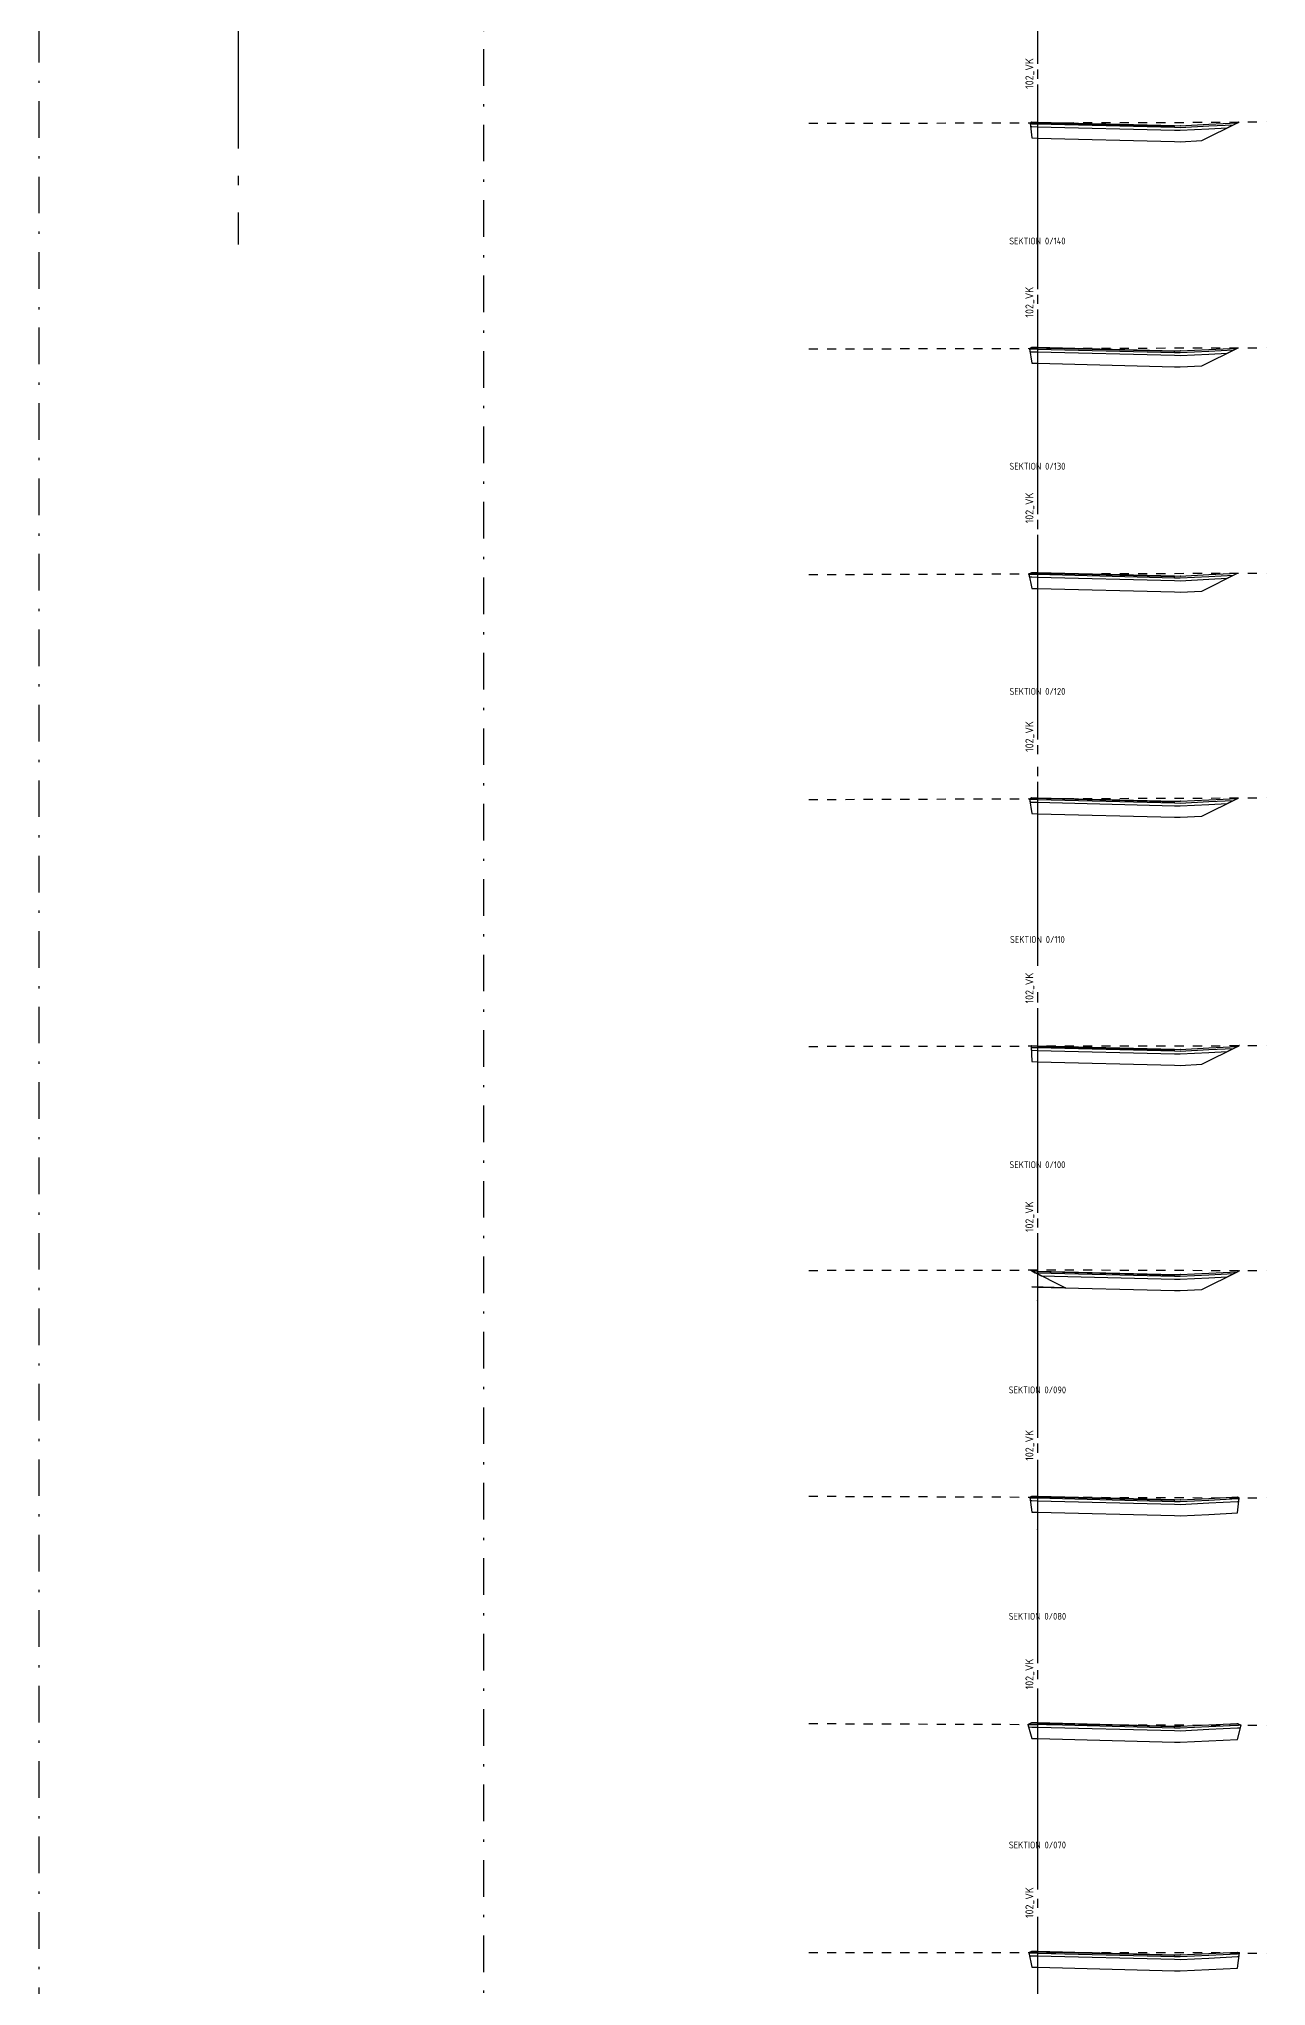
# Model space of a CAD drawing. Header units: metres. Extents: x 117388 to 118308, y 6148643 to 6149172.
# Drawn here: x 117654.5 to 117708.2, y 6148763.6 to 6148848.8 of the extents above; entities that cross this region are included whole.
import ezdxf
from ezdxf.enums import TextEntityAlignment as Align

# ---------------------------------------------------------------- set-up
doc = ezdxf.new("R2010")
doc.units = ezdxf.units.M
doc.header["$LTSCALE"] = 0.4
for name, pattern in [('CENTRUMLINJE', [27, 20, -3, 1, -3]), ('DASHDOT', [8, 4, -2, 0, -2]), ('DASHED_1', [2, 1, -1])]:
    doc.linetypes.add(name, pattern=pattern)
for name, color, linetype in [('05_FASTIGHGR', 7, 'DASHDOT'), ('M-37-CL', 1, 'CENTRUMLINJE'), ('M-37-CL_Txt', 1, 'CONTINUOUS'), ('M-37-Mark', 9, 'DASHED_1'), ('M-37-OB_B1', 4, 'CONTINUOUS'), ('M-37-OB_B2', 4, 'CONTINUOUS'), ('M-37-OB_Bi1', 4, 'CONTINUOUS'), ('M-37-OB_Bi2', 4, 'CONTINUOUS'), ('M-37-OB_F1', 4, 'CONTINUOUS'), ('M-37-OB_F2', 4, 'CONTINUOUS'), ('M-37-SektNr', 3, 'CONTINUOUS'), ('M-37-Vag-Overyta', 3, 'CONTINUOUS'), ('M-37-Vag-Slitlager', 4, 'CONTINUOUS'), ('Road_LayerForCsGenerator', 7, 'CONTINUOUS'), ('T19202X', 7, 'CONTINUOUS')]:
    doc.layers.add(name, color=color, linetype=linetype)
doc.layers.add('Non-PlotDot', color=7, linetype='CONTINUOUS', plot=False)
doc.styles.add('P_ISO_30', font='ISO', dxfattribs={"height": 3})

msp = doc.modelspace()

# ---------------------------------------------------------------- linework, layer by layer
at = {"layer": '05_FASTIGHGR'}
for p, q in [((117654.531, 6149060.573), (117654.531, 6148681.372)), ((117673.978, 6149059.547), (117673.978, 6148680.346))]:
    msp.add_line(p, q, dxfattribs=at)
at = {"layer": 'M-37-CL'}
for p, q in [((117698.198, 6148866.512), (117698.198, 6148843.512)), ((117663.238, 6148862.808), (117663.238, 6148839.808)), ((117698.198, 6148856.662), (117698.198, 6148833.662)), ((117698.198, 6148846.812), (117698.198, 6148823.812)), ((117698.198, 6148836.962), (117698.198, 6148813.962)), ((117698.198, 6148827.112), (117698.198, 6148804.112)), ((117698.198, 6148816.262), (117698.198, 6148793.262)), ((117698.198, 6148806.413), (117698.198, 6148783.413)), ((117698.198, 6148796.563), (117698.198, 6148773.563)), ((117698.198, 6148786.661), (117698.198, 6148763.661)), ((117698.198, 6148776.659), (117698.198, 6148753.659)), ((117698.198, 6148766.562), (117698.198, 6148743.562))]:
    msp.add_line(p, q, dxfattribs=at)
at = {"layer": 'M-37-Mark', "flags": 128}
for points in [[(117688.198, 6148845.109), (117688.268, 6148845.109), (117698.198, 6148845.134), (117704.569, 6148845.15), (117708.198, 6148845.177)], [(117688.198, 6148835.244), (117698.198, 6148835.268), (117708.198, 6148835.294)], [(117688.198, 6148825.378), (117696.997, 6148825.4), (117698.198, 6148825.404), (117708.198, 6148825.441)], [(117688.198, 6148815.535), (117698.198, 6148815.572), (117708.198, 6148815.609)], [(117688.198, 6148804.738), (117698.198, 6148804.755), (117706.232, 6148804.768), (117708.198, 6148804.776)], [(117688.198, 6148794.941), (117698.198, 6148794.958), (117700.182, 6148794.961), (117708.198, 6148794.931)], [(117688.198, 6148785.063), (117698.198, 6148785.025), (117708.198, 6148784.989)], [(117688.198, 6148775.116), (117689.073, 6148775.116), (117698.198, 6148775.082), (117708.113, 6148775.046), (117708.198, 6148775.045)], [(117688.198, 6148765.105), (117698.198, 6148765.105), (117705.048, 6148765.105), (117706.023, 6148765.103), (117707.519, 6148765.078), (117708.198, 6148765.069)]]:
    msp.add_lwpolyline(points, dxfattribs=at)
at = {"layer": 'M-37-OB_B1', "flags": 128}
for points in [[(117697.878, 6148845.134), (117697.882, 6148845.095), (117697.948, 6148845.093), (117698.198, 6148845.087), (117704.198, 6148844.937), (117704.448, 6148844.931), (117705.698, 6148844.993), (117706.781, 6148845.048), (117706.948, 6148845.131)], [(117697.846, 6148835.267), (117697.849, 6148835.246), (117697.948, 6148835.243), (117698.198, 6148835.237), (117704.198, 6148835.087), (117704.448, 6148835.081), (117705.698, 6148835.143), (117706.781, 6148835.198), (117706.948, 6148835.281)], [(117697.817, 6148825.403), (117697.818, 6148825.397), (117697.948, 6148825.394), (117698.198, 6148825.387), (117704.198, 6148825.237), (117704.448, 6148825.231), (117705.698, 6148825.294), (117706.781, 6148825.348), (117706.948, 6148825.431)], [(117697.853, 6148815.571), (117697.856, 6148815.546), (117697.948, 6148815.544), (117698.198, 6148815.537), (117704.198, 6148815.387), (117704.448, 6148815.381), (117705.698, 6148815.444), (117706.781, 6148815.498), (117706.948, 6148815.581)], [(117697.92, 6148804.755), (117697.922, 6148804.694), (117697.948, 6148804.694), (117698.198, 6148804.687), (117704.198, 6148804.537), (117704.448, 6148804.531), (117705.698, 6148804.594), (117706.781, 6148804.648), (117706.948, 6148804.731)], [(117697.948, 6148794.919), (117698.106, 6148794.84), (117698.198, 6148794.838), (117704.198, 6148794.688), (117704.448, 6148794.681), (117705.698, 6148794.744), (117706.781, 6148794.798), (117706.948, 6148794.881)], [(117697.863, 6148785.027), (117697.867, 6148784.996), (117697.948, 6148784.994), (117698.198, 6148784.988), (117704.198, 6148784.838), (117704.448, 6148784.831), (117705.698, 6148784.894), (117706.948, 6148784.956), (117707.021, 6148784.96), (117707.025, 6148784.993)], [(117697.805, 6148775.095), (117697.948, 6148775.092), (117698.198, 6148775.086), (117704.198, 6148774.936), (117704.448, 6148774.929), (117705.698, 6148774.992), (117706.948, 6148775.054), (117707.084, 6148775.061)], [(117697.828, 6148765.105), (117697.831, 6148765.093), (117697.948, 6148765.09), (117698.198, 6148765.084), (117704.198, 6148764.934), (117704.448, 6148764.927), (117705.698, 6148764.99), (117706.948, 6148765.052), (117707.026, 6148765.056), (117707.029, 6148765.087)]]:
    msp.add_lwpolyline(points, dxfattribs=at)
at = {"layer": 'M-37-OB_B2', "flags": 128}
for points in [[(117697.878, 6148845.134), (117697.895, 6148844.97), (117697.948, 6148844.968), (117698.198, 6148844.962), (117704.198, 6148844.812), (117704.448, 6148844.806), (117705.698, 6148844.868), (117706.503, 6148844.909), (117706.948, 6148845.131)], [(117697.846, 6148835.267), (117697.869, 6148835.12), (117697.948, 6148835.118), (117698.198, 6148835.112), (117704.198, 6148834.962), (117704.448, 6148834.956), (117705.698, 6148835.018), (117706.503, 6148835.059), (117706.948, 6148835.281)], [(117697.817, 6148825.403), (117697.844, 6148825.271), (117697.948, 6148825.269), (117698.198, 6148825.262), (117704.198, 6148825.112), (117704.448, 6148825.106), (117705.698, 6148825.169), (117706.503, 6148825.209), (117706.948, 6148825.431)], [(117697.853, 6148815.571), (117697.874, 6148815.42), (117697.948, 6148815.419), (117698.198, 6148815.412), (117704.198, 6148815.262), (117704.448, 6148815.256), (117705.698, 6148815.319), (117706.503, 6148815.359), (117706.948, 6148815.581)], [(117697.92, 6148804.755), (117697.927, 6148804.569), (117697.948, 6148804.569), (117698.198, 6148804.562), (117704.198, 6148804.412), (117704.448, 6148804.406), (117705.698, 6148804.469), (117706.503, 6148804.509), (117706.948, 6148804.731)], [(117697.948, 6148794.919), (117698.369, 6148794.708), (117704.198, 6148794.563), (117704.448, 6148794.556), (117705.698, 6148794.619), (117706.503, 6148794.659), (117706.948, 6148794.881)], [(117697.863, 6148785.027), (117697.883, 6148784.87), (117697.948, 6148784.869), (117698.198, 6148784.863), (117704.198, 6148784.713), (117704.448, 6148784.706), (117705.698, 6148784.769), (117706.948, 6148784.831), (117707.006, 6148784.834), (117707.025, 6148784.993)], [(117697.782, 6148775.084), (117697.812, 6148774.97), (117697.948, 6148774.967), (117698.198, 6148774.961), (117704.198, 6148774.811), (117704.448, 6148774.804), (117705.698, 6148774.867), (117706.948, 6148774.929), (117707.077, 6148774.936), (117707.106, 6148775.05)], [(117697.828, 6148765.105), (117697.854, 6148764.967), (117697.948, 6148764.965), (117698.198, 6148764.959), (117704.198, 6148764.809), (117704.448, 6148764.802), (117705.698, 6148764.865), (117706.948, 6148764.927), (117707.01, 6148764.931), (117707.029, 6148765.087)]]:
    msp.add_lwpolyline(points, dxfattribs=at)
at = {"layer": 'M-37-OB_Bi1', "flags": 128}
for points in [[(117698.198, 6148845.162), (117698.198, 6148845.087), (117704.198, 6148844.937), (117704.198, 6148845.012), (117704.448, 6148845.006), (117705.698, 6148845.068), (117706.948, 6148845.131)], [(117698.198, 6148835.312), (117698.198, 6148835.237), (117704.198, 6148835.087), (117704.198, 6148835.162), (117704.448, 6148835.156), (117705.698, 6148835.218), (117706.948, 6148835.281)], [(117698.198, 6148825.462), (117698.198, 6148825.387), (117704.198, 6148825.237), (117704.198, 6148825.312), (117704.448, 6148825.306), (117705.698, 6148825.369), (117706.948, 6148825.431)], [(117698.198, 6148815.612), (117698.198, 6148815.537), (117704.198, 6148815.387), (117704.198, 6148815.462), (117704.448, 6148815.456), (117705.698, 6148815.519), (117706.948, 6148815.581)], [(117698.198, 6148804.762), (117698.198, 6148804.687), (117704.198, 6148804.537), (117704.198, 6148804.612), (117704.448, 6148804.606), (117705.698, 6148804.669), (117706.948, 6148804.731)], [(117698.198, 6148794.913), (117698.198, 6148794.838), (117704.198, 6148794.688), (117704.198, 6148794.763), (117704.448, 6148794.756), (117705.698, 6148794.819), (117706.948, 6148794.881)], [(117698.198, 6148785.063), (117698.198, 6148784.988), (117704.198, 6148784.838), (117704.198, 6148784.913), (117704.448, 6148784.906), (117705.698, 6148784.969), (117706.948, 6148785.031), (117706.948, 6148785.031)], [(117698.198, 6148775.161), (117698.198, 6148775.086), (117704.198, 6148774.936), (117704.198, 6148775.011), (117704.448, 6148775.004), (117705.698, 6148775.067), (117706.948, 6148775.129), (117706.948, 6148775.129)], [(117698.198, 6148765.159), (117698.198, 6148765.084), (117704.198, 6148764.934), (117704.198, 6148765.009), (117704.448, 6148765.002), (117705.698, 6148765.065), (117706.948, 6148765.127), (117706.948, 6148765.127)]]:
    msp.add_lwpolyline(points, dxfattribs=at)
at = {"layer": 'M-37-OB_Bi2', "flags": 128}
for points in [[(117698.198, 6148845.162), (117698.198, 6148845.087), (117704.198, 6148844.937), (117704.198, 6148845.012), (117704.448, 6148845.006), (117705.698, 6148845.068), (117706.948, 6148845.131)], [(117698.198, 6148835.312), (117698.198, 6148835.237), (117704.198, 6148835.087), (117704.198, 6148835.162), (117704.448, 6148835.156), (117705.698, 6148835.218), (117706.948, 6148835.281)], [(117698.198, 6148825.462), (117698.198, 6148825.387), (117704.198, 6148825.237), (117704.198, 6148825.312), (117704.448, 6148825.306), (117705.698, 6148825.369), (117706.948, 6148825.431)], [(117698.198, 6148815.612), (117698.198, 6148815.537), (117704.198, 6148815.387), (117704.198, 6148815.462), (117704.448, 6148815.456), (117705.698, 6148815.519), (117706.948, 6148815.581)], [(117698.198, 6148804.762), (117698.198, 6148804.687), (117704.198, 6148804.537), (117704.198, 6148804.612), (117704.448, 6148804.606), (117705.698, 6148804.669), (117706.948, 6148804.731)], [(117698.198, 6148794.913), (117698.198, 6148794.838), (117704.198, 6148794.688), (117704.198, 6148794.763), (117704.448, 6148794.756), (117705.698, 6148794.819), (117706.948, 6148794.881)], [(117698.198, 6148785.063), (117698.198, 6148784.988), (117704.198, 6148784.838), (117704.198, 6148784.913), (117704.448, 6148784.906), (117705.698, 6148784.969), (117706.948, 6148785.031), (117706.948, 6148785.031)], [(117698.198, 6148775.161), (117698.198, 6148775.086), (117704.198, 6148774.936), (117704.198, 6148775.011), (117704.448, 6148775.004), (117705.698, 6148775.067), (117706.948, 6148775.129), (117706.948, 6148775.129)], [(117698.198, 6148765.159), (117698.198, 6148765.084), (117704.198, 6148764.934), (117704.198, 6148765.009), (117704.448, 6148765.002), (117705.698, 6148765.065), (117706.948, 6148765.127), (117706.948, 6148765.127)]]:
    msp.add_lwpolyline(points, dxfattribs=at)
at = {"layer": 'M-37-OB_F1', "flags": 128}
for points in [[(117697.878, 6148845.134), (117697.948, 6148844.468), (117698.198, 6148844.462), (117704.198, 6148844.312), (117704.448, 6148844.306), (117705.392, 6148844.353), (117706.948, 6148845.131)], [(117697.846, 6148835.267), (117697.948, 6148834.618), (117698.198, 6148834.612), (117704.198, 6148834.462), (117704.448, 6148834.456), (117705.392, 6148834.503), (117706.948, 6148835.281)], [(117697.817, 6148825.403), (117697.948, 6148824.769), (117698.198, 6148824.762), (117704.198, 6148824.612), (117704.448, 6148824.606), (117705.392, 6148824.653), (117706.948, 6148825.431)], [(117697.853, 6148815.571), (117697.948, 6148814.919), (117698.198, 6148814.912), (117704.198, 6148814.762), (117704.448, 6148814.756), (117705.392, 6148814.803), (117706.948, 6148815.581)], [(117697.92, 6148804.755), (117697.948, 6148804.069), (117698.198, 6148804.062), (117704.198, 6148803.912), (117704.448, 6148803.906), (117705.392, 6148803.953), (117706.948, 6148804.731)], [(117697.948, 6148794.919), (117699.421, 6148794.182), (117697.948, 6148794.219), (117698.198, 6148794.213), (117704.198, 6148794.063), (117704.448, 6148794.056), (117705.392, 6148794.104), (117706.948, 6148794.881)], [(117697.863, 6148785.027), (117697.948, 6148784.369), (117698.198, 6148784.363), (117704.198, 6148784.213), (117704.448, 6148784.206), (117705.698, 6148784.269), (117706.948, 6148784.331), (117707.025, 6148784.993)], [(117697.782, 6148775.084), (117697.948, 6148774.467), (117698.198, 6148774.461), (117704.198, 6148774.311), (117704.448, 6148774.304), (117705.698, 6148774.367), (117706.948, 6148774.429), (117707.106, 6148775.05)], [(117697.828, 6148765.105), (117697.948, 6148764.465), (117698.198, 6148764.459), (117704.198, 6148764.309), (117704.448, 6148764.302), (117705.698, 6148764.365), (117706.948, 6148764.427), (117707.029, 6148765.087)]]:
    msp.add_lwpolyline(points, dxfattribs=at)
at = {"layer": 'M-37-OB_F2', "flags": 128}
for points in [[(117697.878, 6148845.134), (117697.948, 6148844.468), (117698.198, 6148844.462), (117704.198, 6148844.312), (117704.448, 6148844.306), (117705.392, 6148844.353), (117706.948, 6148845.131)], [(117697.846, 6148835.267), (117697.948, 6148834.618), (117698.198, 6148834.612), (117704.198, 6148834.462), (117704.448, 6148834.456), (117705.392, 6148834.503), (117706.948, 6148835.281)], [(117697.817, 6148825.403), (117697.948, 6148824.769), (117698.198, 6148824.762), (117704.198, 6148824.612), (117704.448, 6148824.606), (117705.392, 6148824.653), (117706.948, 6148825.431)], [(117697.853, 6148815.571), (117697.948, 6148814.919), (117698.198, 6148814.912), (117704.198, 6148814.762), (117704.448, 6148814.756), (117705.392, 6148814.803), (117706.948, 6148815.581)], [(117697.92, 6148804.755), (117697.948, 6148804.069), (117698.198, 6148804.062), (117704.198, 6148803.912), (117704.448, 6148803.906), (117705.392, 6148803.953), (117706.948, 6148804.731)], [(117697.948, 6148794.919), (117699.421, 6148794.182), (117697.948, 6148794.219), (117698.198, 6148794.213), (117704.198, 6148794.063), (117704.448, 6148794.056), (117705.392, 6148794.104), (117706.948, 6148794.881)], [(117697.863, 6148785.027), (117697.948, 6148784.369), (117698.198, 6148784.363), (117704.198, 6148784.213), (117704.448, 6148784.206), (117705.698, 6148784.269), (117706.948, 6148784.331), (117707.025, 6148784.993)], [(117697.782, 6148775.084), (117697.948, 6148774.467), (117698.198, 6148774.461), (117704.198, 6148774.311), (117704.448, 6148774.304), (117705.698, 6148774.367), (117706.948, 6148774.429), (117707.106, 6148775.05)], [(117697.828, 6148765.105), (117697.948, 6148764.465), (117698.198, 6148764.459), (117704.198, 6148764.309), (117704.448, 6148764.302), (117705.698, 6148764.365), (117706.948, 6148764.427), (117707.029, 6148765.087)]]:
    msp.add_lwpolyline(points, dxfattribs=at)
at = {"layer": 'M-37-Vag-Overyta', "flags": 128}
for points in [[(117697.878, 6148845.134), (117697.948, 6148845.168), (117698.198, 6148845.162), (117704.198, 6148845.012), (117704.448, 6148845.006), (117705.698, 6148845.068), (117706.948, 6148845.131), (117707.023, 6148845.169)], [(117697.846, 6148835.267), (117697.948, 6148835.318), (117698.198, 6148835.312), (117704.198, 6148835.162), (117704.448, 6148835.156), (117705.698, 6148835.218), (117706.948, 6148835.281), (117706.967, 6148835.291)], [(117697.817, 6148825.403), (117697.948, 6148825.469), (117698.198, 6148825.462), (117704.198, 6148825.312), (117704.448, 6148825.306), (117705.698, 6148825.369), (117706.948, 6148825.431), (117706.959, 6148825.437)], [(117697.853, 6148815.571), (117697.948, 6148815.619), (117698.198, 6148815.612), (117704.198, 6148815.462), (117704.448, 6148815.456), (117705.698, 6148815.519), (117706.948, 6148815.581), (117706.994, 6148815.604)], [(117697.92, 6148804.755), (117697.948, 6148804.769), (117698.198, 6148804.762), (117704.198, 6148804.612), (117704.448, 6148804.606), (117705.698, 6148804.669), (117706.948, 6148804.731), (117707.028, 6148804.771)], [(117697.87, 6148794.958), (117697.948, 6148794.919), (117698.198, 6148794.913), (117704.198, 6148794.763), (117704.448, 6148794.756), (117705.698, 6148794.819), (117706.948, 6148794.881), (117707.056, 6148794.936)], [(117697.863, 6148785.027), (117697.948, 6148785.069), (117698.198, 6148785.063), (117704.198, 6148784.913), (117704.448, 6148784.906), (117705.698, 6148784.969), (117706.948, 6148785.031), (117707.025, 6148784.993)], [(117697.782, 6148775.084), (117697.948, 6148775.167), (117698.198, 6148775.161), (117704.198, 6148775.011), (117704.448, 6148775.004), (117705.698, 6148775.067), (117706.948, 6148775.129), (117707.106, 6148775.05)], [(117697.828, 6148765.105), (117697.948, 6148765.165), (117698.198, 6148765.159), (117704.198, 6148765.009), (117704.448, 6148765.002), (117705.698, 6148765.065), (117706.948, 6148765.127), (117707.029, 6148765.087)]]:
    msp.add_lwpolyline(points, dxfattribs=at)
at = {"layer": 'M-37-Vag-Slitlager', "flags": 128}
for points in [[(117698.198, 6148845.162), (117698.198, 6148845.137), (117704.198, 6148844.987), (117704.198, 6148845.012), (117704.448, 6148845.006), (117705.698, 6148845.068), (117706.948, 6148845.131)], [(117698.198, 6148835.312), (117698.198, 6148835.287), (117704.198, 6148835.137), (117704.198, 6148835.162), (117704.448, 6148835.156), (117705.698, 6148835.218), (117706.948, 6148835.281)], [(117698.198, 6148825.462), (117698.198, 6148825.437), (117704.198, 6148825.287), (117704.198, 6148825.312), (117704.448, 6148825.306), (117705.698, 6148825.369), (117706.948, 6148825.431)], [(117698.198, 6148815.612), (117698.198, 6148815.587), (117704.198, 6148815.437), (117704.198, 6148815.462), (117704.448, 6148815.456), (117705.698, 6148815.519), (117706.948, 6148815.581)], [(117698.198, 6148804.762), (117698.198, 6148804.737), (117704.198, 6148804.587), (117704.198, 6148804.612), (117704.448, 6148804.606), (117705.698, 6148804.669), (117706.948, 6148804.731)], [(117698.198, 6148794.913), (117698.198, 6148794.888), (117704.198, 6148794.738), (117704.198, 6148794.763), (117704.448, 6148794.756), (117705.698, 6148794.819), (117706.948, 6148794.881)], [(117698.198, 6148785.063), (117698.198, 6148785.038), (117704.198, 6148784.888), (117704.198, 6148784.913), (117704.448, 6148784.906), (117705.698, 6148784.969), (117706.948, 6148785.031), (117706.948, 6148785.031)], [(117698.198, 6148775.161), (117698.198, 6148775.136), (117704.198, 6148774.986), (117704.198, 6148775.011), (117704.448, 6148775.004), (117705.698, 6148775.067), (117706.948, 6148775.129), (117706.948, 6148775.129)], [(117698.198, 6148765.159), (117698.198, 6148765.134), (117704.198, 6148764.984), (117704.198, 6148765.009), (117704.448, 6148765.002), (117705.698, 6148765.065), (117706.948, 6148765.127), (117706.948, 6148765.127)]]:
    msp.add_lwpolyline(points, dxfattribs=at)
at = {"layer": 'Non-PlotDot'}
for centre in [(117697.878, 6148845.134), (117697.948, 6148845.168), (117698.198, 6148845.162), (117704.198, 6148845.012), (117704.448, 6148845.006), (117705.698, 6148845.068), (117706.948, 6148845.131), (117707.023, 6148845.169), (117697.846, 6148835.267), (117697.948, 6148835.318), (117698.198, 6148835.312), (117704.198, 6148835.162), (117704.448, 6148835.156), (117705.698, 6148835.218), (117706.948, 6148835.281), (117706.967, 6148835.291), (117697.817, 6148825.403), (117697.948, 6148825.469), (117698.198, 6148825.462), (117704.198, 6148825.312), (117704.448, 6148825.306), (117705.698, 6148825.369), (117706.948, 6148825.431), (117706.959, 6148825.437), (117697.853, 6148815.571), (117697.948, 6148815.619), (117698.198, 6148815.612), (117705.698, 6148815.519), (117706.948, 6148815.581), (117706.994, 6148815.604), (117704.198, 6148815.462), (117704.448, 6148815.456), (117697.92, 6148804.755), (117697.948, 6148804.769), (117698.198, 6148804.762), (117704.198, 6148804.612), (117704.448, 6148804.606), (117705.698, 6148804.669), (117706.948, 6148804.731), (117707.028, 6148804.771), (117697.87, 6148794.958), (117697.948, 6148794.919), (117698.198, 6148794.913), (117704.198, 6148794.763), (117704.448, 6148794.756), (117705.698, 6148794.819), (117706.948, 6148794.881), (117707.056, 6148794.936), (117697.863, 6148785.027), (117697.948, 6148785.069), (117698.198, 6148785.063), (117704.198, 6148784.913), (117704.448, 6148784.906), (117705.698, 6148784.969), (117706.948, 6148785.031), (117707.025, 6148784.993), (117697.782, 6148775.084), (117697.948, 6148775.167), (117698.198, 6148775.161), (117704.198, 6148775.011), (117704.448, 6148775.004), (117705.698, 6148775.067), (117706.948, 6148775.129), (117707.106, 6148775.05), (117697.828, 6148765.105), (117697.948, 6148765.165), (117698.198, 6148765.159), (117704.198, 6148765.009), (117704.448, 6148765.002), (117705.698, 6148765.065), (117706.948, 6148765.127), (117707.029, 6148765.087)]:
    msp.add_circle(centre, 0.001, dxfattribs=at)
at = {"layer": 'Road_LayerForCsGenerator'}
for centre in [(117698.198, 6148843.615), (117698.198, 6148833.615), (117698.198, 6148823.615), (117698.198, 6148813.615), (117698.198, 6148803.615), (117698.198, 6148793.615), (117698.198, 6148783.615), (117698.198, 6148773.615)]:
    msp.add_circle(centre, 0.001, dxfattribs=at)
at = {"layer": 'T19202X', "color": 7}
for centre in [(117698.198, 6148843.615), (117698.198, 6148833.615), (117698.198, 6148823.615), (117698.198, 6148813.615), (117698.198, 6148803.615), (117698.198, 6148793.615), (117698.198, 6148783.615), (117698.198, 6148773.615)]:
    msp.add_circle(centre, 0.001, dxfattribs=at)

# ---------------------------------------------------------------- texts
at = {"layer": 'M-37-CL_Txt', "style": 'P_ISO_30'}
for p in [(117697.848, 6148846.615), (117697.848, 6148836.615), (117697.848, 6148827.615), (117697.848, 6148817.615), (117697.848, 6148806.615), (117697.848, 6148796.615), (117697.848, 6148786.615), (117697.848, 6148776.615), (117697.848, 6148766.615)]:
    msp.add_text('102_VK', height=0.35, rotation=90.01167, dxfattribs=at).set_placement(p, align=Align.MIDDLE_LEFT)
at = {"layer": 'M-37-SektNr', "style": 'P_ISO_30'}
for s, p in [('SEKTION 0/140', (117698.198, 6148839.812)), ('SEKTION 0/130', (117698.198, 6148829.962)), ('SEKTION 0/120', (117698.198, 6148820.112)), ('SEKTION 0/110', (117698.198, 6148809.262)), ('SEKTION 0/100', (117698.198, 6148799.413)), ('SEKTION 0/090', (117698.198, 6148789.563)), ('SEKTION 0/080', (117698.198, 6148779.661)), ('SEKTION 0/070', (117698.198, 6148769.659))]:
    msp.add_text(s, height=0.3, dxfattribs=at).set_placement(p, align=Align.CENTER)

doc.saveas('drawing.dxf')
